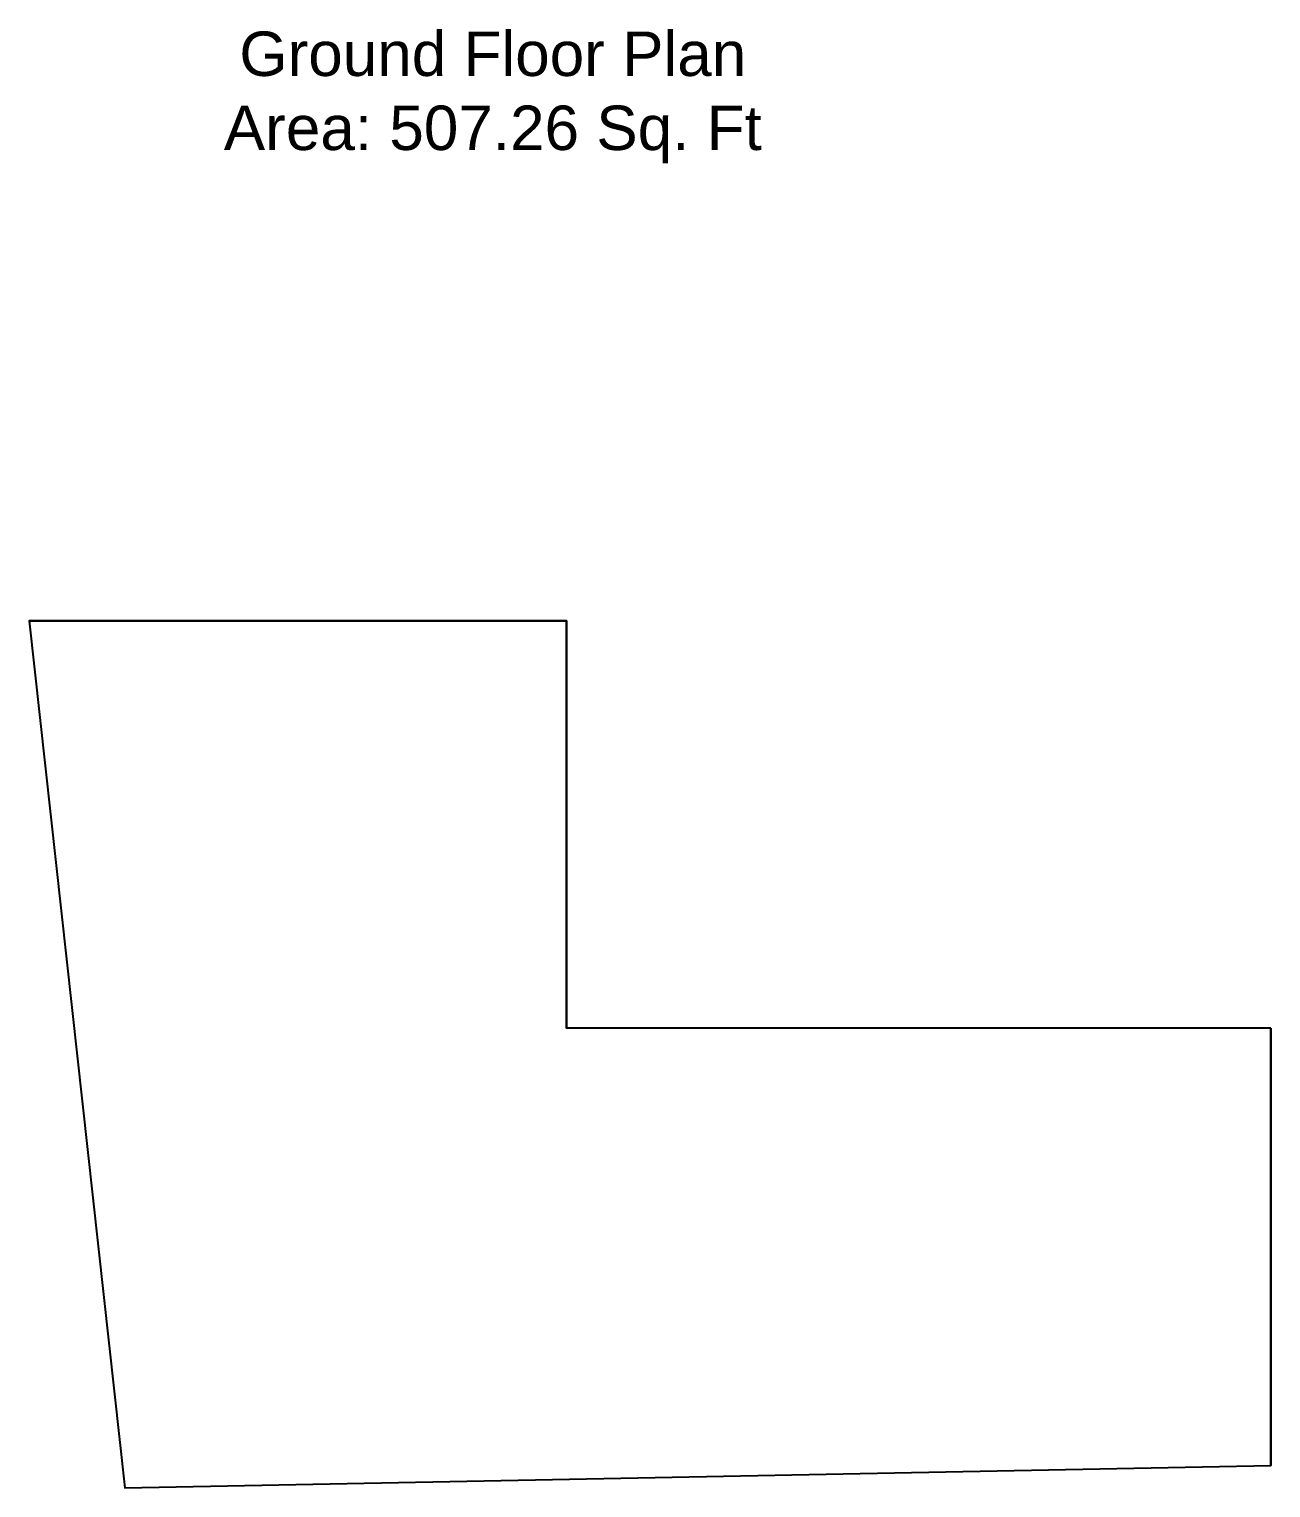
# Model space of a CAD drawing. Header units: inches. Extents: x 392906 to 410488, y -52747 to -40742.
# Drawn here: x 395527.2 to 395918.6, y -51580 to -51120.4 of the extents above; entities that cross this region are included whole.
import ezdxf

# ---------------------------------------------------------------- set-up
doc = ezdxf.new("R2010")
doc.units = ezdxf.units.IN
doc.header["$LTSCALE"] = 2
doc.header["$MEASUREMENT"] = 0
doc.layers.get('0').update_dxf_attribs({"linetype": 'CONTINUOUS'})
doc.styles.get("Standard").update_dxf_attribs({"font": 'ARIALN.TTF'})

msp = doc.modelspace()

# ---------------------------------------------------------------- linework, layer by layer
at = {"ltscale": 0.5}
for p, q in [((395527.17, -51306.8), (395557.31, -51579.97)), ((395527.17, -51306.8), (395696.55, -51306.8)), ((395696.55, -51306.8), (395696.55, -51435.12)), ((395918.55, -51435.12), (395696.55, -51435.12)), ((395918.55, -51435.12), (395918.55, -51572.97)), ((395557.31, -51579.97), (395918.55, -51572.97))]:
    msp.add_line(p, q, dxfattribs=at)
msp.add_lwpolyline([(395918.55, -51435.12), (395696.55, -51435.12), (395696.55, -51306.8), (395527.17, -51306.8), (395557.31, -51579.97), (395918.55, -51572.97)], close=True, dxfattribs=at)

# ---------------------------------------------------------------- texts
at = {"color": 7, "linetype": 'ByBlock', "lineweight": 5, "insert": (395673.31, -51141.93), "char_height": 14, "width": 235.547, "attachment_point": 5}
msp.add_mtext('{\\fArial CE|b0|i0|c238|p34;Ground Floor Plan\\PArea: \\fArial CE|b0|i0|c0|p34;507.26\\fArial CE|b0|i0|c238|p34; Sq. Ft}', dxfattribs=at)

doc.saveas('drawing.dxf')
